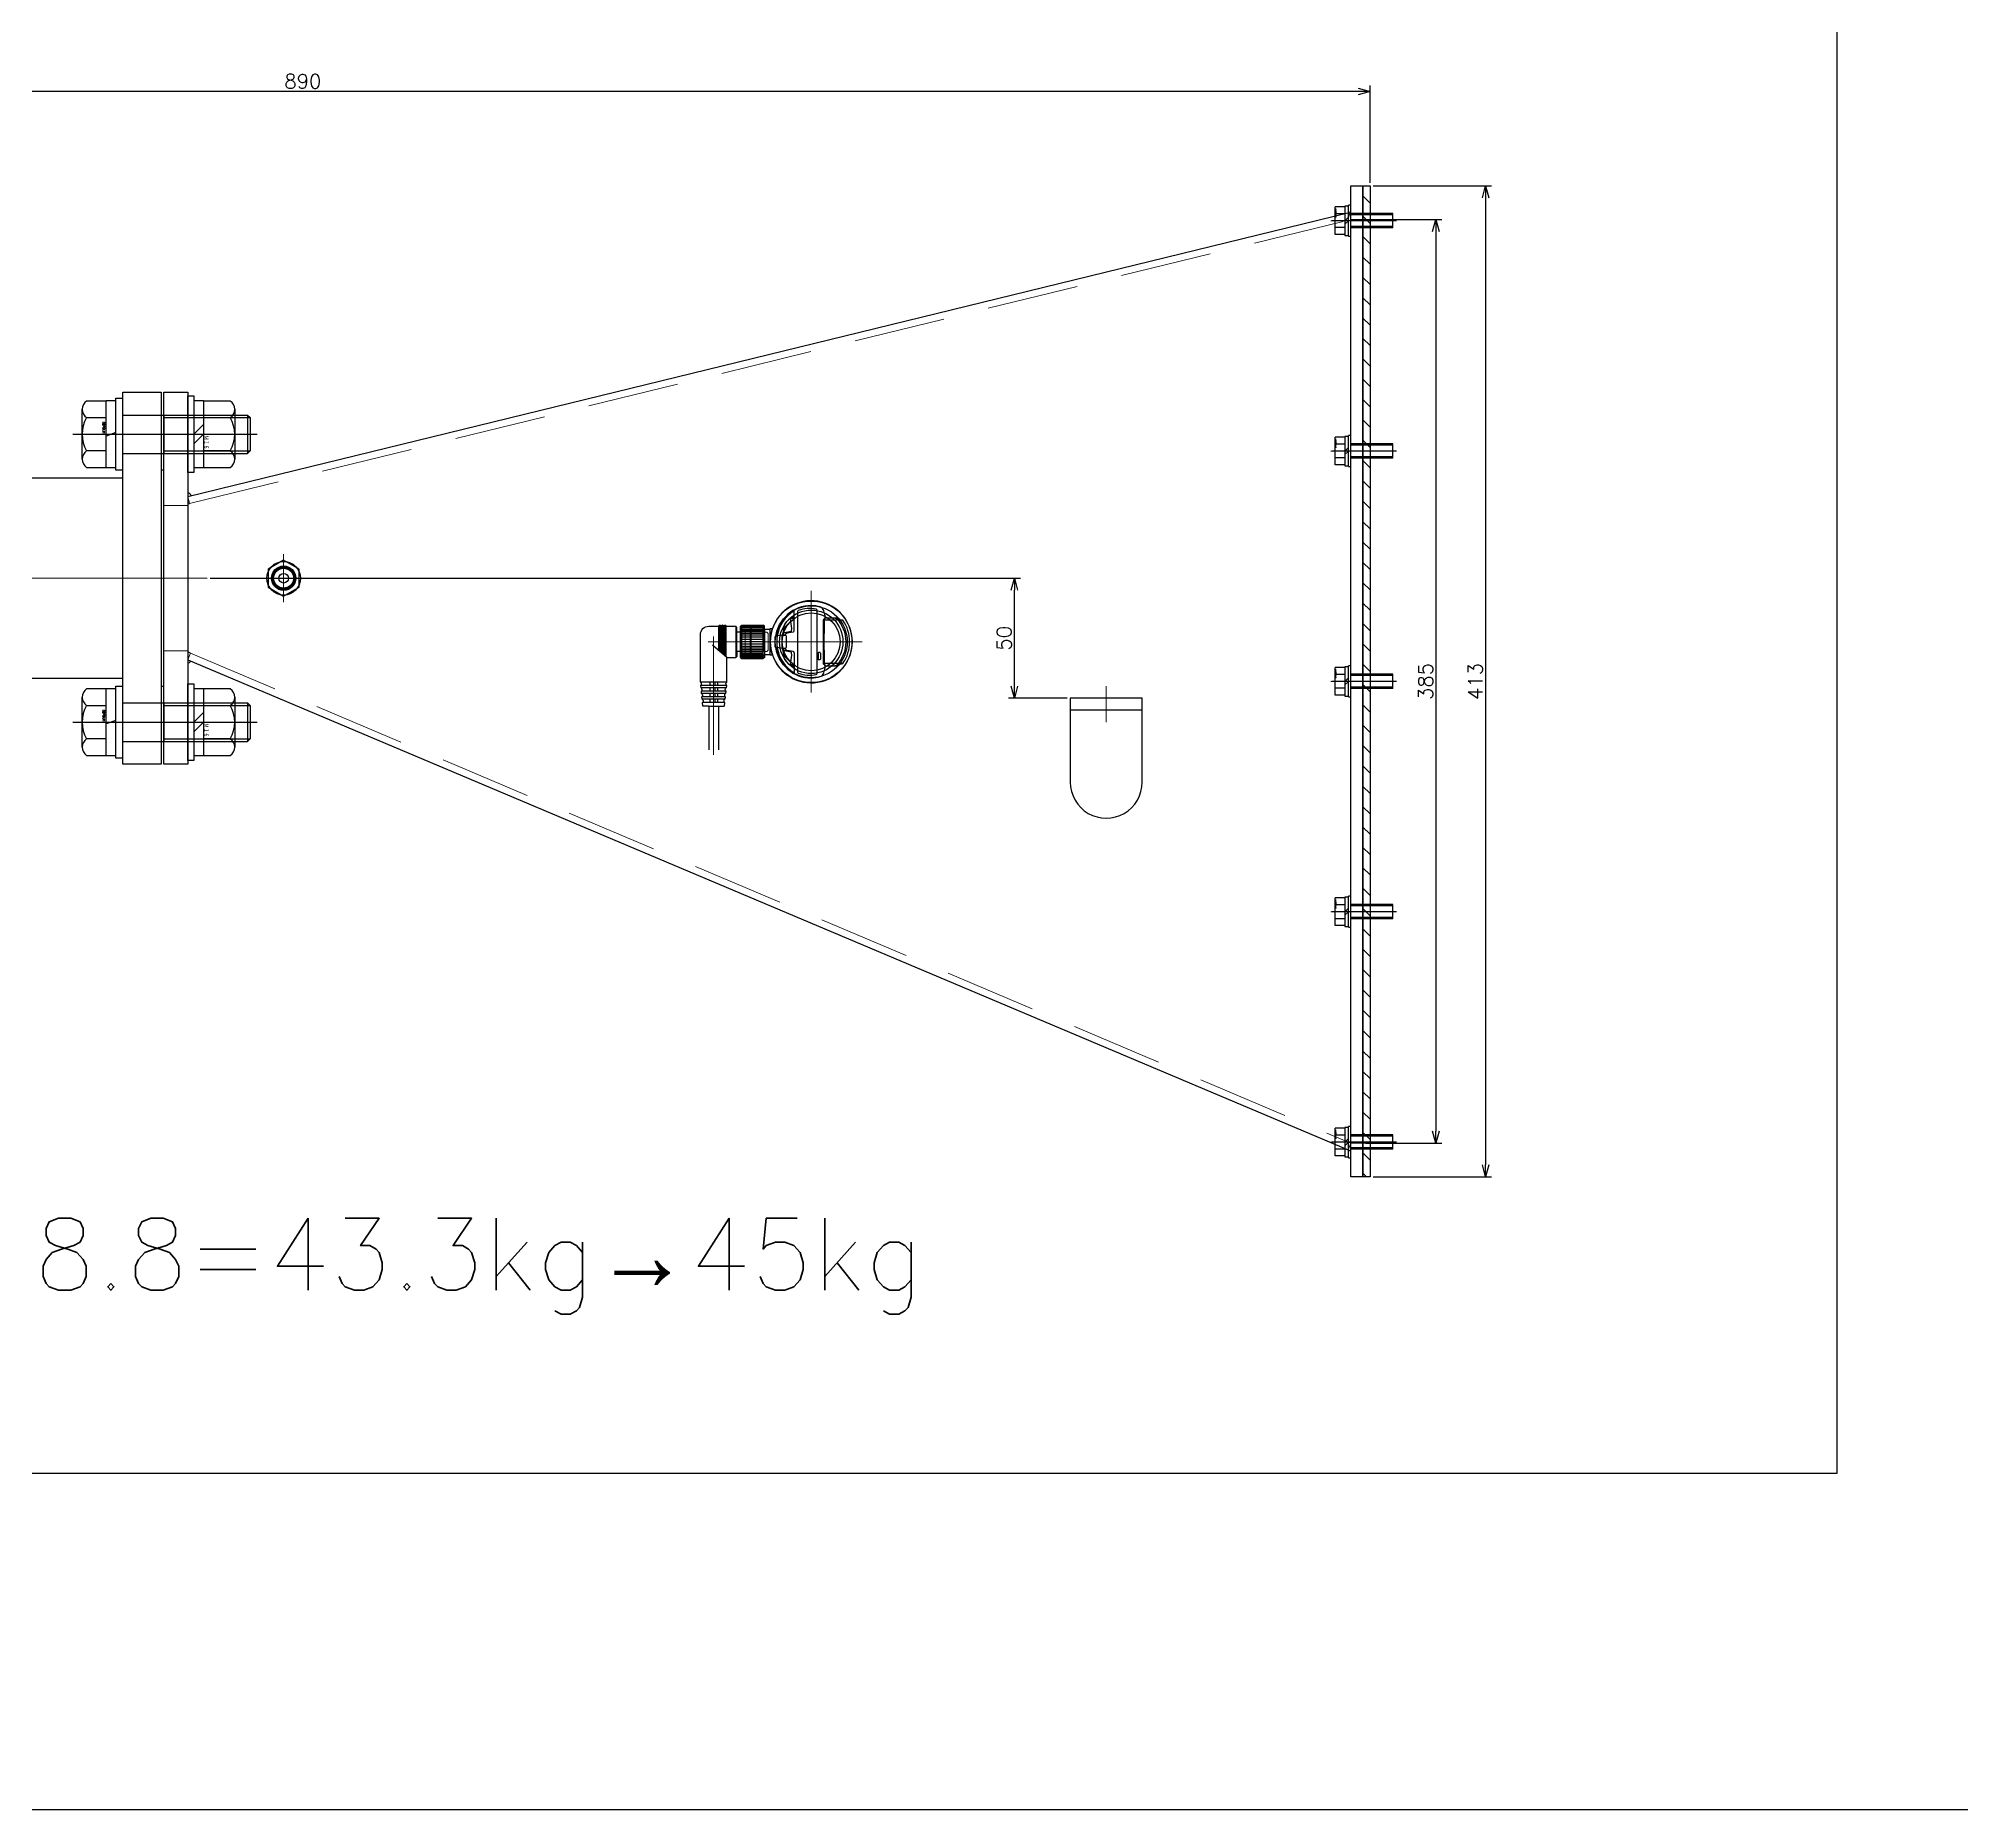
# Model space of a CAD drawing. Header units: millimetres. Extents: x -16130 to 36813, y -8099 to 27484.
# Drawn here: x 7190 to 7992, y 23783 to 24521 of the extents above; entities that cross this region are included whole.
import ezdxf

# ---------------------------------------------------------------- set-up
doc = ezdxf.new("R2010")
doc.units = ezdxf.units.MM
doc.header["$LTSCALE"] = 6
doc.header["$PDMODE"] = 99
doc.header["$PDSIZE"] = 1
doc.linetypes.add('CENTER2', pattern=[28.575, 19.05, -3.175, 3.175, -3.175])
doc.linetypes.add('HIDDEN', pattern=[9.525, 6.35, -3.175])
for name, color, linetype, lineweight in [('04_HIDDEN', 2, 'HIDDEN', 13), ('05_CENTER', 4, 'CENTER2', 13), ('08_DIM', 3, 'Continuous', 13)]:
    doc.layers.add(name, color=color, linetype=linetype, lineweight=lineweight)
doc.layers.add('10_DRAFT', color=8, linetype='Continuous', lineweight=0, plot=False)
doc.styles.add('KANJI0', font='txt.shx', dxfattribs={"width": 0.9, "height": 30, "bigfont": 'bigfont'})
doc.styles.add('KSS_TXT', font='txt.shx', dxfattribs={"bigfont": 'extfont2.shx'})
doc.styles.add('KSS_TXT_L', font='txt.shx', dxfattribs={"height": 3, "bigfont": 'extfont2.shx'})
doc.dimstyles.new('KSS_DIM', dxfattribs={"dimtxt": 3, "dimasz": 2.5, "dimexe": 1.25, "dimexo": 0.625, "dimtad": 1, "dimdsep": 46, "dimtxsty": 'KSS_TXT', "dimblk": 'OPEN30', "dimcen": 0, "dimazin": 2, "dimtfac": 0.75, "dimtmove": 0, "dimatfit": 3, "dimldrblk": 'OPEN30', "dimfxl": 1, "dimtolj": 1, "dimarcsym": 0})

# ---------------------------------------------------------------- blocks, each defined once
blk = doc.blocks.new('A$C30B32F76_1_1')
at = {"color": 0}
blk.add_line((-15, -12), (-45, -12), dxfattribs=at)
blk.add_lwpolyline([(-15, -7), (-45, -7), (-45, -42, 1.000008), (-15, -42)], format="xyb", close=True, dxfattribs=at)
at = {"layer": '05_CENTER'}
blk.add_line((-30, -2), (-30, -17), dxfattribs=at)
blk = doc.blocks.new('A$C580236FF_1_1')
at = {"color": 0}
for radius in [7, 4.86, 4.28]:
    blk.add_circle((0, 0), radius, dxfattribs=at)
at = {"layer": '05_CENTER'}
for p, q in [((0, -9.75), (0, 9.75)), ((9.75, 0), (-9.75, 0))]:
    blk.add_line(p, q, dxfattribs=at)
blk = doc.blocks.new('A$C4DCA1887_1_1')
at = {"color": 0}
for radius in [15, 13.22, 12.06]:
    blk.add_circle((0, 0), radius, dxfattribs=at)
at = {"layer": '05_CENTER'}
for p, q in [((0, -21.19), (0, 21.19)), ((21.19, 0), (-21.19, 0))]:
    blk.add_line(p, q, dxfattribs=at)
blk = doc.blocks.new('A$C63605BD2_1_1_1')
at = {"color": 0}
for p, q in [((-490, 77), (-5.71, 195.41)), ((-490, 9), (-6.17, -195.26))]:
    blk.add_line(p, q, dxfattribs=at)
for points in [[(0, -206.5), (-5, -206.5), (-5, 206.5), (0, 206.5)], [(-500, 120.5), (-490, 120.5), (-490, -34.5), (-500, -34.5)]]:
    blk.add_lwpolyline(points, close=True, dxfattribs=at)
at = {"color": 3}
for centre, radius, start, end in [((-4.25, 190.76), 4.88, 98.83108, 107.43098), ((-490, 77), 1.5, 13.8582, 90), ((-490.75, 78.74), 4.88, 278.83108, 287.43098), ((-490.91, 7.21), 5, 65.45641, 79.51563), ((-490, 9.19), 1.5, 270, 330.56651), ((-4.09, -190.71), 5, 245.46365, 259.51696)]:
    blk.add_arc(centre, radius, start, end, dxfattribs=at)
at = {"layer": '04_HIDDEN'}
for p, q in [((-489.29, 74.09), (-5, 192.5)), ((-5, 192.5), (-5.71, 195.41)), ((-5, 192.5), (0, 192.5)), ((-500, 73.25), (-490, 73.25)), ((-489.29, 74.09), (-490, 77)), ((-500, 12.75), (-490, 12.75)), ((-488.83, 11.76), (-490, 9)), ((-488.83, 11.76), (-5, -192.5)), ((-5, -192.5), (-6.17, -195.26)), ((-5, -192.5), (0, -192.5))]:
    blk.add_line(p, q, dxfattribs=at)
at = {"layer": '05_CENTER'}
for p, q in [((-13.38, 192), (8.47, 192)), ((-508.15, 103), (-481.88, 103)), ((-13.38, 96), (8.47, 96)), ((-508.15, 43), (-481.88, 43)), ((-13.38, 0), (8.47, 0)), ((-508.15, -17), (-481.88, -17)), ((-13.38, -96), (8.47, -96)), ((-13.38, -192), (8.47, -192))]:
    blk.add_line(p, q, dxfattribs=at)
for name, p in [('A$C580236FF_1_1', (-450, 43)), ('A$C4DCA1887_1_1', (-230, 16.5))]:
    blk.add_blockref(name, p)
at = {"color": 0}
blk.add_blockref('A$C30B32F76_1_1', (-77, 0), dxfattribs=at)
blk = doc.blocks.new('A$C3DDA7359_1_1')
at = {"color": 0}
for p, q in [((-6.5, 1), (6.5, 1)), ((-6.5, 1), (-6.5, 0)), ((-6.1, 2.5), (-6.1, 1)), ((6.1, 2.5), (-6.1, 2.5)), ((-5.77, 2.5), (-5.77, 6.5)), ((-5.77, 6.5), (5.77, 6.5)), ((-2.89, 2.5), (-2.89, 6.5)), ((0, 1), (-1.5, 2.5)), ((0, 2.5), (1.5, 1)), ((2.89, 2.5), (2.89, 6.5)), ((5.77, 2.5), (5.77, 6.5)), ((6.1, 1), (6.1, 2.5)), ((6.5, 0), (6.5, 1)), ((-6.5, 0), (6.5, 0))]:
    blk.add_line(p, q, dxfattribs=at)
at = {"color": 0, "linetype": 'CENTER2'}
blk.add_line((0, -19), (0, 8), dxfattribs=at)
at = {"color": 0, "linetype": 'HIDDEN'}
for p, q in [((-3, -17.5), (-3, 0)), ((-2.46, -17.5), (-2.46, 0)), ((2.46, -17.5), (2.46, 0)), ((3, -17.5), (3, 0)), ((-3, -17.5), (3, -17.5))]:
    blk.add_line(p, q, dxfattribs=at)
at = {"layer": '10_DRAFT', "style": 'KSS_TXT_L'}
blk.add_text('BT-M6x20L,SW,PW', height=0.3, dxfattribs=at).set_placement((1.37, 6.16))
blk = doc.blocks.new('M16Nza_1_1_1_1')
at = {"color": 0}
for p, q in [((-13.85, 17.74), (-13.85, 6.6)), ((-10.39, 19.6), (10.39, 19.6)), ((-6.92, 6.6), (-6.92, 17.74)), ((6.93, 17.74), (6.93, 6.6)), ((13.85, 6.6), (13.85, 17.74)), ((-14, 2.6), (-14, 6.6)), ((-14, 6.6), (14, 6.6)), ((-4, 6.6), (0, 2.6)), ((0, 6.6), (4, 2.6)), ((14, 6.6), (14, 2.6))]:
    blk.add_line(p, q, dxfattribs=at)
at = {"color": 0, "linetype": 'CENTER2'}
blk.add_line((0, 0), (0, 19.6), dxfattribs=at)
at = {"color": 0}
blk.add_lwpolyline([(-16, 2.6), (16, 2.6), (16, 0), (-16, 0)], close=True, dxfattribs=at)
for centre, radius, start, end in [((-10.39, 15.44), 4.16, 33.626, 146.374), ((0, 5.75), 13.85, 60, 120), ((10.39, 15.44), 4.16, 33.626, 146.374)]:
    blk.add_arc(centre, radius, start, end, dxfattribs=at)
at = {"layer": '10_DRAFT', "style": 'KANJI0', "width": 0.82}
blk.add_text('Ｍ１６', height=1.714, dxfattribs=at).set_placement((0.41, 6.78))
blk = doc.blocks.new('A$C5136444F_1_1_1_1')
at = {"color": 0}
for p, q in [((-10.39, 17), (10.39, 17)), ((-13.85, 15.14), (-13.85, 7)), ((-6.92, 7), (-6.92, 15.14)), ((6.92, 15.14), (6.92, 7)), ((13.85, 7), (13.85, 15.14)), ((-15, 0), (-15, 3)), ((-15, 3), (15, 3)), ((-15, 0), (15, 0)), ((-14, 3), (-14, 7)), ((-14, 7), (14, 7)), ((-8, 0), (-8, -51.92)), ((0.73, 3), (-0.73, 7)), ((8, 0), (8, -51.92)), ((14, 7), (14, 3)), ((15, 3), (15, 0)), ((8, -17), (-8, -17)), ((-6.92, -17), (-6.92, -53)), ((6.92, -17), (6.92, -53)), ((8, -51.92), (-8, -51.92)), ((-8, -51.92), (-6.92, -53)), ((6.92, -53), (-6.92, -53)), ((8, -51.92), (6.92, -53))]:
    blk.add_line(p, q, dxfattribs=at)
at = {"color": 0, "linetype": 'CENTER2'}
blk.add_line((0, 20.91), (0, -56), dxfattribs=at)
at = {"color": 0}
for centre, radius, start, end in [((-10.39, 12.84), 4.16, 33.626, 146.374), ((0, 3.15), 13.85, 60, 120), ((10.39, 12.84), 4.16, 33.626, 146.374)]:
    blk.add_arc(centre, radius, start, end, dxfattribs=at)
at = {"layer": '10_DRAFT', "style": 'KANJI0', "width": 0.82}
blk.add_text('M16x60', height=1, dxfattribs=at).set_placement((0.41, 7.48))
blk = doc.blocks.new('_Open30')
at = {"color": 0, "linetype": 'ByBlock', "lineweight": -2}
for p, q in [((-1, 0.27), (0, 0)), ((0, 0), (-1, -0.27)), ((0, 0), (-1, 0))]:
    blk.add_line(p, q, dxfattribs=at)
blk = doc.blocks.new('*D1107')
at = {"layer": '08_DIM', "color": 0, "lineweight": -2, "transparency": 16777216}
for p, q in [((7743.88, 24445.77), (7775.56, 24445.77)), ((7773.06, 24440.77), (7773.06, 24065.77)), ((7743.88, 24060.77), (7775.56, 24060.77))]:
    blk.add_line(p, q, dxfattribs=at)
at = {"layer": 'Defpoints', "color": 0, "transparency": 16777216}
for p in [(7742.63, 24445.77), (7742.63, 24060.77), (7773.06, 24060.77)]:
    blk.add_point(p, dxfattribs=at)
at = {"layer": '08_DIM', "color": 0, "lineweight": -2, "transparency": 16777216, "xscale": 5, "yscale": 5, "zscale": 5}
for p, rotation in [((7773.06, 24445.77), 90), ((7773.06, 24060.77), 270)]:
    blk.add_blockref('_Open30', p, dxfattribs=dict(at, rotation=rotation))
at = {"layer": '08_DIM', "color": 0, "transparency": 16777216, "insert": (7768.8, 24253.27), "char_height": 6, "attachment_point": 5, "rotation": 90, "style": 'KSS_TXT'}
blk.add_mtext('\\A1;385', dxfattribs=at)
blk = doc.blocks.new('*D1108')
at = {"layer": '08_DIM', "color": 0, "lineweight": -2, "transparency": 16777216}
for p, q in [((7746.88, 24459.77), (7796.31, 24459.77)), ((7793.81, 24454.77), (7793.81, 24051.77)), ((7746.88, 24046.77), (7796.31, 24046.77))]:
    blk.add_line(p, q, dxfattribs=at)
at = {"layer": 'Defpoints', "color": 0, "transparency": 16777216}
for p in [(7745.63, 24459.77), (7745.63, 24046.77), (7793.81, 24046.77)]:
    blk.add_point(p, dxfattribs=at)
at = {"layer": '08_DIM', "color": 0, "lineweight": -2, "transparency": 16777216, "xscale": 5, "yscale": 5, "zscale": 5}
for p, rotation in [((7793.81, 24459.77), 90), ((7793.81, 24046.77), 270)]:
    blk.add_blockref('_Open30', p, dxfattribs=dict(at, rotation=rotation))
at = {"layer": '08_DIM', "color": 0, "transparency": 16777216, "insert": (7789.56, 24253.27), "char_height": 6, "attachment_point": 5, "rotation": 90, "style": 'KSS_TXT'}
blk.add_mtext('\\A1;413', dxfattribs=at)
blk = doc.blocks.new('*D1125')
at = {"layer": '08_DIM', "color": 0, "lineweight": -2, "transparency": 16777216}
for p, q in [((6855.63, 24375.02), (6855.63, 24501.65)), ((7740.63, 24499.15), (6860.63, 24499.15)), ((7745.63, 24461.02), (7745.63, 24501.65))]:
    blk.add_line(p, q, dxfattribs=at)
at = {"layer": 'Defpoints', "color": 0, "transparency": 16777216}
for p in [(6855.63, 24499.15), (7745.63, 24459.77), (6855.63, 24373.77)]:
    blk.add_point(p, dxfattribs=at)
at = {"layer": '08_DIM', "color": 0, "lineweight": -2, "transparency": 16777216, "xscale": 5, "yscale": 5, "zscale": 5, "rotation": 180}
blk.add_blockref('_Open30', (6855.63, 24499.15), dxfattribs=at)
at = {"layer": '08_DIM', "color": 0, "lineweight": -2, "transparency": 16777216, "xscale": 5, "yscale": 5, "zscale": 5}
blk.add_blockref('_Open30', (7745.63, 24499.15), dxfattribs=at)
at = {"layer": '08_DIM', "color": 0, "transparency": 16777216, "insert": (7300.63, 24503.4), "char_height": 6, "attachment_point": 5, "style": 'KSS_TXT'}
blk.add_mtext('\\A1;890', dxfattribs=at)
blk = doc.blocks.new('A$C537B403B_1_1_1')
at = {"color": 0}
for p, q in [((-150, -45), (-150, 45)), ((-150, 45), (-149, 45)), ((-133, 41.75), (-89.59, 41.75)), ((-89.59, 41.75), (-89.59, -41.75)), ((-60.41, 41.75), (-60.41, -41.75)), ((-60.41, 41.75), (-17, 41.75)), ((0, 45), (-1, 45)), ((0, -45), (0, 45)), ((-149, -45), (-150, -45)), ((-133, -41.75), (-89.59, -41.75)), ((-60.41, -41.75), (-17, -41.75)), ((-1, -45), (0, -45))]:
    blk.add_line(p, q, dxfattribs=at)
for points in [[(-133, 77.5), (-149, 77.5), (-149, -77.5), (-133, -77.5)], [(-1, 77.5), (-17, 77.5), (-17, -77.5), (-1, -77.5)]]:
    blk.add_lwpolyline(points, close=True, dxfattribs=at)
for centre, start, end in [((-75, 38.25), 13.4934, 166.5066), ((-75, -38.25), 193.4934, 346.5066)]:
    blk.add_arc(centre, 15, start, end, dxfattribs=at)
at = {"layer": '05_CENTER'}
for p, q in [((-123.77, 60), (-157.96, 60)), ((-75, -61.54), (-75, 61.54)), ((8.23, 60), (-25.96, 60)), ((-150, 0), (0, 0)), ((-123.77, -60), (-157.96, -60)), ((8.23, -60), (-25.96, -60))]:
    blk.add_line(p, q, dxfattribs=at)
blk = doc.blocks.new('GP-M＊＊Tc_1_1')
at = {"color": 0}
for p, q in [((-10, 9.34), (-9, 13.23)), ((-10, 5.7), (-10, 10.5)), ((-9, 13.23), (-9, 5.44)), ((0, 16), (0, 16)), ((0, 14.42), (0, 14.5)), ((0, 14.42), (0, 14.5)), ((9, 13.23), (9, 5.44)), ((10, 9.34), (9, 13.23)), ((10, 5.7), (10, 10.5)), ((-17.1, 0), (-17.1, 0)), ((13.11, 2.48), (-13.11, 2.48)), ((-9, 5.44), (-10, 5.75)), ((-9.65, 5.43), (-9, 5.43)), ((-9, 5), (0, 5)), ((0, 5), (9, 5)), ((4.5, 3.65), (4.5, 3.04)), ((4.8, 3.86), (7.2, 3.86)), ((4.8, 2.83), (7.2, 2.83)), ((7.5, 3.65), (7.5, 3.04)), ((9, 5.44), (10, 5.75)), ((9, 5.43), (9.65, 5.43)), ((17.1, 0), (17.1, 0)), ((-4.56, -7.17), (-12.87, -7.17)), ((-12.61, -5.73), (12.61, -5.73)), ((-9.87, -7.64), (-9.8, -7.97)), ((-9.65, -7.22), (-9.65, -8.81)), ((-4.07, -7.58), (-3.58, -10.22)), ((4.07, -7.58), (3.58, -10.22)), ((4.56, -7.17), (12.87, -7.17)), ((9.65, -7.22), (9.65, -8.81)), ((9.87, -7.64), (9.8, -7.97)), ((-8.5, -8.52), (-8.91, -8.45)), ((-5.15, -11.56), (-6.27, -11.4)), ((-4.28, -8.42), (-3.77, -11.09)), ((-3.77, -9.17), (-3.77, -11.09)), ((-2.87, -10.72), (-3.66, -10.5)), ((-2.73, -11.95), (-2.92, -10.97)), ((-2.85, -10.7), (-2.73, -11.41)), ((-2.73, -12.3), (-2.73, -10.6)), ((-2.73, -12.3), (-2.42, -14.17)), ((-2.43, -10.52), (2.43, -10.52)), ((2.43, -12.07), (-2.43, -12.07)), ((-2.42, -14.17), (-2.23, -14.96)), ((2.42, -14.17), (2.23, -14.96)), ((2.73, -12.3), (2.42, -14.17)), ((2.73, -12.3), (2.73, -10.6)), ((2.85, -10.7), (2.73, -11.41)), ((2.73, -11.95), (2.92, -10.97)), ((2.87, -10.72), (3.66, -10.5)), ((4.28, -8.42), (3.77, -11.09)), ((3.77, -9.17), (3.77, -11.09)), ((5.15, -11.56), (6.27, -11.4)), ((8.5, -8.52), (8.91, -8.45)), ((-5.25, -19.5), (-6, -19.5)), ((-5.5, -17.2), (-5.5, -16.19)), ((-5.25, -17.2), (-5.5, -17.2)), ((5.25, -17.2), (-5.25, -17.2)), ((-5.25, -19.5), (-5.25, -17.2)), ((-5.25, -19.5), (5.25, -19.5)), ((5.5, -17.2), (5.25, -17.2)), ((5.25, -19.5), (5.25, -17.2)), ((6, -19.5), (5.25, -19.5)), ((5.5, -17.2), (5.5, -16.19))]:
    blk.add_line(p, q, dxfattribs=at)
blk.add_circle((0, 0), 17, dxfattribs=at)
for centre, radius, start, end in [((0, 0), 17.1, 288.76198, 251.23802), ((0, 0), 14.5, 46.39717, 133.60283), ((0, 0), 16, 55.76763, 124.23237), ((-4.84, 0.61), 10.18, 162.08464, 183.4338), ((-0.75, -0.36), 14.26, 178.5668, 263.59512), ((-12.12, 2.81), 2.58, 110.38356, 158.74101), ((-0.71, -0.79), 13.2, 167.41217, 200.43885), ((-13.11, 1.98), 0.5, 90, 167.41217), ((-9.27, -5.68), 11.53, 93.61065, 108.94), ((-3.77, 13.54), 10.01, 231.51201, 238.50395), ((0, 305.3), 300, 268.28087, 271.71913), ((0.75, -0.36), 14.26, 276.40488, 1.4332), ((4.66, 3.65), 0.164, 124.48454, 180), ((4.66, 3.04), 0.164, 180, 235.51546), ((4.8, 3.46), 0.404, 90, 124.48454), ((4.8, 3.24), 0.404, 235.51546, 270), ((7.2, 3.46), 0.404, 55.51546, 90), ((7.2, 3.24), 0.404, 270, 304.48454), ((7.34, 3.65), 0.164, 0, 55.51546), ((7.34, 3.04), 0.164, 304.48454, 0), ((3.77, 13.54), 10.01, 301.49605, 308.48799), ((9.27, -5.68), 11.53, 71.06, 86.38935), ((12.12, 2.81), 2.58, 21.25899, 69.61644), ((0.71, -0.79), 13.2, 339.56115, 12.58783), ((13.11, 1.98), 0.5, 12.58783, 90), ((4.84, 0.61), 10.18, 356.5662, 17.91536), ((-12.61, -5.23), 0.5, 200.43885, 270), ((-0.04, 0.63), 15.02, 211.32527, 260.88304), ((0.79, 1.43), 14.21, 217.26239, 222.67821), ((-9.54, -7.56), 0.345, 146.21377, 192.03103), ((-9.36, -7.71), 0.571, 110.51997, 143.73811), ((-9.38, -7.35), 0.446, 183.23787, 231.58948), ((-9.51, -7.91), 0.3, 191.61574, 222.19519), ((-4.56, -7.67), 0.5, 10.58325, 90), ((0.04, 0.63), 15.02, 279.11696, 328.67473), ((4.56, -7.67), 0.5, 90, 169.41675), ((9.36, -7.71), 0.571, 36.26189, 69.48003), ((-0.79, 1.43), 14.21, 317.32179, 322.73761), ((9.38, -7.35), 0.446, 308.41052, 356.76213), ((9.51, -7.91), 0.3, 317.80481, 348.38426), ((9.54, -7.56), 0.345, 347.96897, 33.78623), ((12.61, -5.23), 0.5, 270, 339.56115), ((-9.34, -8.82), 0.311, 139.42066, 212.7982), ((-1.37, -2.18), 10.68, 219.57193, 234.4444), ((-9.07, -9.21), 0.781, 77.83138, 130.05319), ((-5.32, -22.26), 14.1, 86.89236, 103.04159), ((2.16, -0.14), 13.56, 218.15768, 237.34958), ((-5.84, -8.43), 3, 234.4444, 261.7545), ((-3.64, -16.73), 5.38, 94.58352, 106.28763), ((-0.41, -0.17), 12.22, 248.07577, 259.10071), ((-4.57, -8.47), 0.3, 10.62503, 86.89236), ((-4.08, -11.05), 0.308, 270.92629, 352.14817), ((-4.14, -9.34), 0.654, 304.34331, 317.69398), ((-3.9, -10.28), 0.326, 292.498, 9.69844), ((-2.59, -10.91), 0.332, 140.76884, 190.8997), ((-2.45, -11.04), 0.528, 87.77979, 139.23906), ((-2.42, -12.39), 0.316, 90.50018, 163.14689), ((-0.01, -0.35), 14.04, 260.10674, 279.99924), ((-1.94, -14.89), 0.3, 193.87196, 268.49952), ((-0.01, 58.68), 73.89, 268.49952, 271.51942), ((1.94, -14.89), 0.3, 271.51942, 346.12804), ((2.45, -11.04), 0.528, 40.76094, 92.22021), ((2.42, -12.39), 0.316, 16.85311, 89.49982), ((0.41, -0.17), 12.22, 280.89929, 291.92423), ((2.59, -10.91), 0.332, 349.1003, 39.23116), ((3.9, -10.28), 0.326, 170.30156, 247.502), ((4.14, -9.34), 0.654, 222.30602, 235.65669), ((4.08, -11.05), 0.308, 187.85183, 269.07371), ((3.64, -16.73), 5.38, 73.71237, 85.41648), ((4.57, -8.47), 0.3, 93.10764, 169.37497), ((5.32, -22.26), 14.1, 76.95841, 93.10764), ((-2.16, -0.14), 13.56, 302.65042, 321.84232), ((5.84, -8.43), 3, 278.2455, 305.5556), ((1.37, -2.18), 10.68, 305.5556, 320.42807), ((9.07, -9.21), 0.781, 49.94681, 102.16862), ((9.34, -8.82), 0.311, 327.2018, 40.57934), ((0, 0), 17.1, 251.23802, 288.76198)]:
    blk.add_arc(centre, radius, start, end, dxfattribs=at)
at = {"layer": '05_CENTER', "color": 0}
for p, q in [((0, 20.86), (0, -27.5)), ((-19.6, 0), (19.6, 0))]:
    blk.add_line(p, q, dxfattribs=at)
at = {"layer": '10_DRAFT'}
for p, q in [((-6, -25), (-6, -19.5)), ((-5.4, -19.5), (-5.4, -25.4)), ((5.4, -25.4), (5.4, -19.5)), ((6, -25), (6, -19.5)), ((6, -25), (-6, -25)), ((-5.25, -25.5), (-6, -25)), ((5.25, -25.5), (-5.25, -25.5)), ((-5.25, -27.5), (-5.25, -25.5)), ((5.25, -27.5), (-5.25, -27.5)), ((5.25, -25.5), (6, -25)), ((5.25, -27.5), (5.25, -25.5))]:
    blk.add_line(p, q, dxfattribs=at)
blk = doc.blocks.new('HTK1611b_1_1')
at = {"color": 0}
for p, q in [((0, 7.505553), (-6.5, 3.752776)), ((-6.5, 3.752776), (-6.5, -3.752777)), ((6.5, 3.752776), (0, 7.505553)), ((6.5, -3.752777), (6.5, 3.752776)), ((-6.5, -3.752777), (0, -7.505554)), ((0, -7.505554), (6.5, -3.752777))]:
    blk.add_line(p, q, dxfattribs=at)
for radius in [5.059525, 4.727852, 4.160402, 2]:
    blk.add_circle((0, 0), radius, dxfattribs=at)
at = {"layer": '05_CENTER', "color": 0}
for p, q in [((0, 10), (0, -10)), ((-10, 0), (10, 0))]:
    blk.add_line(p, q, dxfattribs=at)
blk = doc.blocks.new('OP-75722b_1_1')
at = {"color": 0}
for p, q in [((0, 6.5), (0.5, 7)), ((0, 4), (0, 6.5)), ((0, -4), (0, 4)), ((0.5, -7), (0.5, 7)), ((9.5, 7), (0.5, 7)), ((0.5, 6.7), (9.5, 6.7)), ((0.5, 6.3), (9.5, 6.3)), ((0.5, 5.9), (9.5, 5.9)), ((0.5, 5.3), (9.5, 5.3)), ((0.5, 4.7), (9.5, 4.7)), ((0.5, 4.1), (9.5, 4.1)), ((0.5, 3.4), (9.5, 3.4)), ((0.5, 2.7), (9.5, 2.7)), ((0.5, 1.9), (9.5, 1.9)), ((0.5, 1), (9.5, 1)), ((0.5, 0), (9.5, 0)), ((9.5, -7), (9.5, 7)), ((10, 6.5), (9.5, 7)), ((10, 4), (10, 6.5)), ((10, -4), (10, 4)), ((10, 4), (11.5, 4)), ((11.5, 6), (12, 6.5)), ((11.5, 4), (11.5, 6)), ((11.5, -4), (11.5, 4)), ((12, 6.5), (12, -6.5)), ((16, 6.5), (12, 6.5)), ((16, 6.5), (16.5, 7)), ((16, -6.25), (16, 6.5)), ((16.5, -5.83), (16.5, 7)), ((16.5, 7), (17, 6.5)), ((17, 6.5), (17.5, 7)), ((17, -5.41), (17, 6.5)), ((17.5, -4.99), (17.5, 7)), ((17.5, 7), (18, 6.5)), ((18, 6.5), (18.5, 7)), ((18, 6.5), (18, -4.57)), ((18.5, -4.15), (18.5, 7)), ((18.5, 7), (19, 6.5)), ((19, -3.73), (19, 6.5)), ((23.2, 6.5), (19, 6.5)), ((26.7, -16.8), (26.7, 3.01)), ((0, -4), (0, -6.5)), ((0, -6.5), (0.5, -7)), ((0.5, -1), (9.5, -1)), ((0.5, -1.9), (9.5, -1.9)), ((0.5, -2.7), (9.5, -2.7)), ((0.5, -3.4), (9.5, -3.4)), ((0.5, -4.1), (9.5, -4.1)), ((0.5, -4.7), (9.5, -4.7)), ((0.5, -5.3), (9.5, -5.3)), ((0.5, -5.8), (9.5, -5.8)), ((0.5, -6.3), (9.5, -6.3)), ((0.5, -6.7), (9.5, -6.7)), ((9.5, -7), (0.5, -7)), ((10, -6.5), (9.5, -7)), ((10, -4), (11.5, -4)), ((10, -6.5), (10, -4)), ((11.5, -4), (11.5, -6)), ((11.5, -6), (12, -6.5)), ((15.7, -6.5), (12, -6.5)), ((15.7, -6.5), (21.73, -1.44)), ((15.7, -16.8), (15.7, -6.5)), ((15.7, -16.8), (26.7, -16.8)), ((15.86, -18.18), (26.56, -18.18)), ((15.86, -18.18), (15.97, -19.18)), ((15.97, -19.18), (26.45, -19.18)), ((16.13, -20.55), (26.31, -20.55)), ((16.13, -20.55), (16.25, -21.55)), ((16.25, -21.55), (26.2, -21.55)), ((16.4, -22.92), (26.06, -22.92)), ((16.4, -22.92), (16.52, -23.92)), ((16.52, -23.92), (25.95, -23.92)), ((19.55, -16.8), (19.55, -18.18)), ((19.55, -19.18), (19.55, -20.55)), ((19.55, -21.55), (19.55, -22.92)), ((19.55, -23.92), (19.55, -25.3)), ((20.7, -16.8), (20.7, -18.18)), ((20.7, -19.18), (20.7, -20.55)), ((20.7, -21.55), (20.7, -22.92)), ((20.7, -23.92), (20.7, -25.3)), ((22.85, -16.8), (22.85, -18.18)), ((22.85, -19.18), (22.85, -20.55)), ((22.85, -21.55), (22.85, -22.92)), ((22.85, -23.92), (22.85, -25.3)), ((25.95, -23.92), (26.06, -22.92)), ((26.2, -21.55), (26.31, -20.55)), ((26.45, -19.18), (26.56, -18.18)), ((16.68, -25.3), (25.81, -25.3)), ((16.68, -25.3), (16.85, -26.8)), ((19.2, -26.8), (16.85, -26.8)), ((19.2, -26.8), (19.2, -45)), ((23.2, -26.8), (19.2, -26.8)), ((23.2, -26.8), (23.2, -45)), ((23.2, -26.8), (25.65, -26.8)), ((25.65, -26.8), (25.81, -25.3))]:
    blk.add_line(p, q, dxfattribs=at)
for centre, radius, start, end in [((23.2, 3), 3.5, 359.99984, 90), ((15.06, -17.57), 1, 322.76919, 50.35119), ((15.34, -19.94), 1, 322.76919, 50.35119), ((15.61, -22.32), 1, 322.76919, 50.35119), ((15.88, -24.69), 1, 322.76919, 50.35119), ((26.6, -24.69), 1, 130.27453, 217.73726), ((26.85, -22.31), 1, 130.27453, 217.73726), ((27.1, -19.94), 1, 130.27453, 217.73726), ((27.35, -17.56), 1, 130.27453, 217.73726)]:
    blk.add_arc(centre, radius, start, end, dxfattribs=at)
at = {"layer": '05_CENTER', "color": 0}
for p, q in [((-1.5, 0), (23.55, 0)), ((21.2, -47.12), (21.2, 2.18))]:
    blk.add_line(p, q, dxfattribs=at)
at = {"layer": '10_DRAFT'}
for p, q in [((-1, 4), (-1.5, 3.5)), ((-1.5, -3.5), (-1.5, 3.5)), ((-1, 4), (0, 4)), ((-1, -4), (-1.5, -3.5)), ((-1, -4), (0, -4))]:
    blk.add_line(p, q, dxfattribs=at)
blk = doc.blocks.new('A$C024E6B9C_1_1')
h = blk.add_hatch()
h.set_pattern_fill('_USER', color=3, scale=6, angle=135, pattern_type=0)
h.set_pattern_definition([(135, (-9703.3895, -25683.6584), (-4.2426407, -4.2426407), [])])
h.paths.add_polyline_path([(3, 206.5), (0, 206.5), (0, 192.5), (3, 192.5)])
h.paths.add_polyline_path([(3, 192.5), (0, 192.5), (0, 192), (3, 192)])
h.paths.add_polyline_path([(0, -206.5), (3, -206.5), (3, 192), (0, 192)])
at = {"color": 0}
blk.add_lwpolyline([(3, -206.5), (0, -206.5), (0, 206.5), (3, 206.5)], close=True, dxfattribs=at)
at = {"layer": '04_HIDDEN', "color": 0}
for p, q in [((0, 192.5), (3, 192.5)), ((0, -192.5), (3, -192.5))]:
    blk.add_line(p, q, dxfattribs=at)
at = {"layer": '05_CENTER'}
for p, q in [((-6.12, 192), (9.06, 192)), ((-6.12, 96), (9.06, 96)), ((-6.12, 0), (9.06, 0)), ((-6.12, -96), (9.06, -96)), ((-6.12, -192), (9.06, -192))]:
    blk.add_line(p, q, dxfattribs=at)
blk = doc.blocks.new('*D2796')
at = {"layer": '08_DIM', "color": 0, "lineweight": -2, "transparency": 16777216}
for p, q in [((7262, 24296.27), (7599.82, 24296.27)), ((7597.32, 24251.27), (7597.32, 24291.27)), ((7619.38, 24246.27), (7594.82, 24246.27))]:
    blk.add_line(p, q, dxfattribs=at)
at = {"layer": 'Defpoints', "color": 0, "transparency": 16777216}
for p in [(7260.75, 24296.27), (7597.32, 24296.27), (7620.63, 24246.27)]:
    blk.add_point(p, dxfattribs=at)
at = {"layer": '08_DIM', "color": 0, "lineweight": -2, "transparency": 16777216, "xscale": 5, "yscale": 5, "zscale": 5}
for p, rotation in [((7597.32, 24296.27), 90), ((7597.32, 24246.27), 270)]:
    blk.add_blockref('_Open30', p, dxfattribs=dict(at, rotation=rotation))
at = {"layer": '08_DIM', "color": 0, "transparency": 16777216, "insert": (7593.06, 24271.27), "char_height": 6, "attachment_point": 5, "rotation": 90, "style": 'KSS_TXT'}
blk.add_mtext('\\A1;50', dxfattribs=at)

msp = doc.modelspace()

# ---------------------------------------------------------------- linework, layer by layer
at = {"color": 2}
msp.add_lwpolyline([(5833.28263, 23783.09533), (10501.03487, 23783.09533), (10501.03487, 26876.38116), (5833.28263, 26876.38116)], close=True, dxfattribs=at)
msp.add_lwpolyline([(6398.14289, 25026.41118), (7940.30457, 25026.41118), (7940.30457, 23923.15881), (6398.14289, 23923.15881)], close=True)

# ---------------------------------------------------------------- block references
msp.add_blockref('A$C63605BD2_1_1_1', (7742.62665, 24253.27018))
at = {"color": 3}
msp.add_blockref('A$C024E6B9C_1_1', (7742.62665, 24253.27018), dxfattribs=at)
for name, p, rotation in [('A$C3DDA7359_1_1', (7737.62665, 24445.27018), 90), ('A$C5136444F_1_1_1_1', (7225.62665, 24356.27018), 90), ('M16Nza_1_1_1_1', (7252.62665, 24356.27018), 270), ('A$C3DDA7359_1_1', (7737.62665, 24349.27018), 90), ('A$C3DDA7359_1_1', (7737.62665, 24253.27018), 90), ('A$C5136444F_1_1_1_1', (7225.62665, 24236.27018), 90), ('M16Nza_1_1_1_1', (7252.62665, 24236.27018), 270), ('A$C3DDA7359_1_1', (7737.62665, 24157.27018), 90), ('A$C3DDA7359_1_1', (7737.62665, 24061.27018), 90)]:
    msp.add_blockref(name, p, dxfattribs=dict(rotation=rotation))
at = {"color": 4, "xscale": -1}
for name, p in [('A$C537B403B_1_1_1', (7092.62665, 24296.27018)), ('OP-75722b_1_1', (7493.12894, 24269.77018))]:
    msp.add_blockref(name, p, dxfattribs=at)
at = {"color": 4}
msp.add_blockref('HTK1611b_1_1', (7292.62665, 24296.27018), dxfattribs=at)
at = {"color": 4, "rotation": 270}
msp.add_blockref('GP-M＊＊Tc_1_1', (7512.62665, 24269.77018), dxfattribs=at)

# ---------------------------------------------------------------- texts
at = {"layer": '08_DIM', "color": 6, "style": 'KSS_TXT'}
msp.add_text('1組重量=12.5+22+8.8=43.3kg→45kg ', height=30, dxfattribs=at).set_placement((6822.0152, 23999.52392))

# ---------------------------------------------------------------- dimensions: what is measured, and where the dimension line sits
at = {"layer": '08_DIM'}
dim = msp.add_linear_dim(base=(6855.62665, 24499.14765), p1=(7745.62665, 24459.77018), p2=(6855.62665, 24373.77018), dimstyle='KSS_DIM', override={"dimscale": 2}, dxfattribs=at)
dim.commit()
dim.dimension.update_dxf_attribs({"geometry": '*D1125', "text_midpoint": (7300.62665, 24503.39765)})
at = {"layer": '08_DIM', "color": 1}
dim = msp.add_linear_dim(base=(7793.80836, 24046.77018), p1=(7745.62665, 24459.77018), p2=(7745.62665, 24046.77018), angle=90, dimstyle='KSS_DIM', override={"dimscale": 2}, dxfattribs=at)
dim.commit()
dim.dimension.update_dxf_attribs({"geometry": '*D1108', "text_midpoint": (7789.55836, 24253.27018)})
at = {"layer": '08_DIM'}
for base, p1, p2, picture, middle in [((7773.05714, 24060.77018), (7742.62665, 24445.77018), (7742.62665, 24060.77018), '*D1107', (7768.80298, 24253.27018)), ((7597.31564, 24296.27018), (7620.62665, 24246.27018), (7260.74758, 24296.27018), '*D2796', (7593.06147, 24271.27018))]:
    dim = msp.add_linear_dim(base=base, p1=p1, p2=p2, angle=90, dimstyle='KSS_DIM', override={"dimscale": 2}, dxfattribs=at)
    dim.commit()
    dim.dimension.update_dxf_attribs({"geometry": picture, "text_midpoint": middle})

doc.saveas('drawing.dxf')
